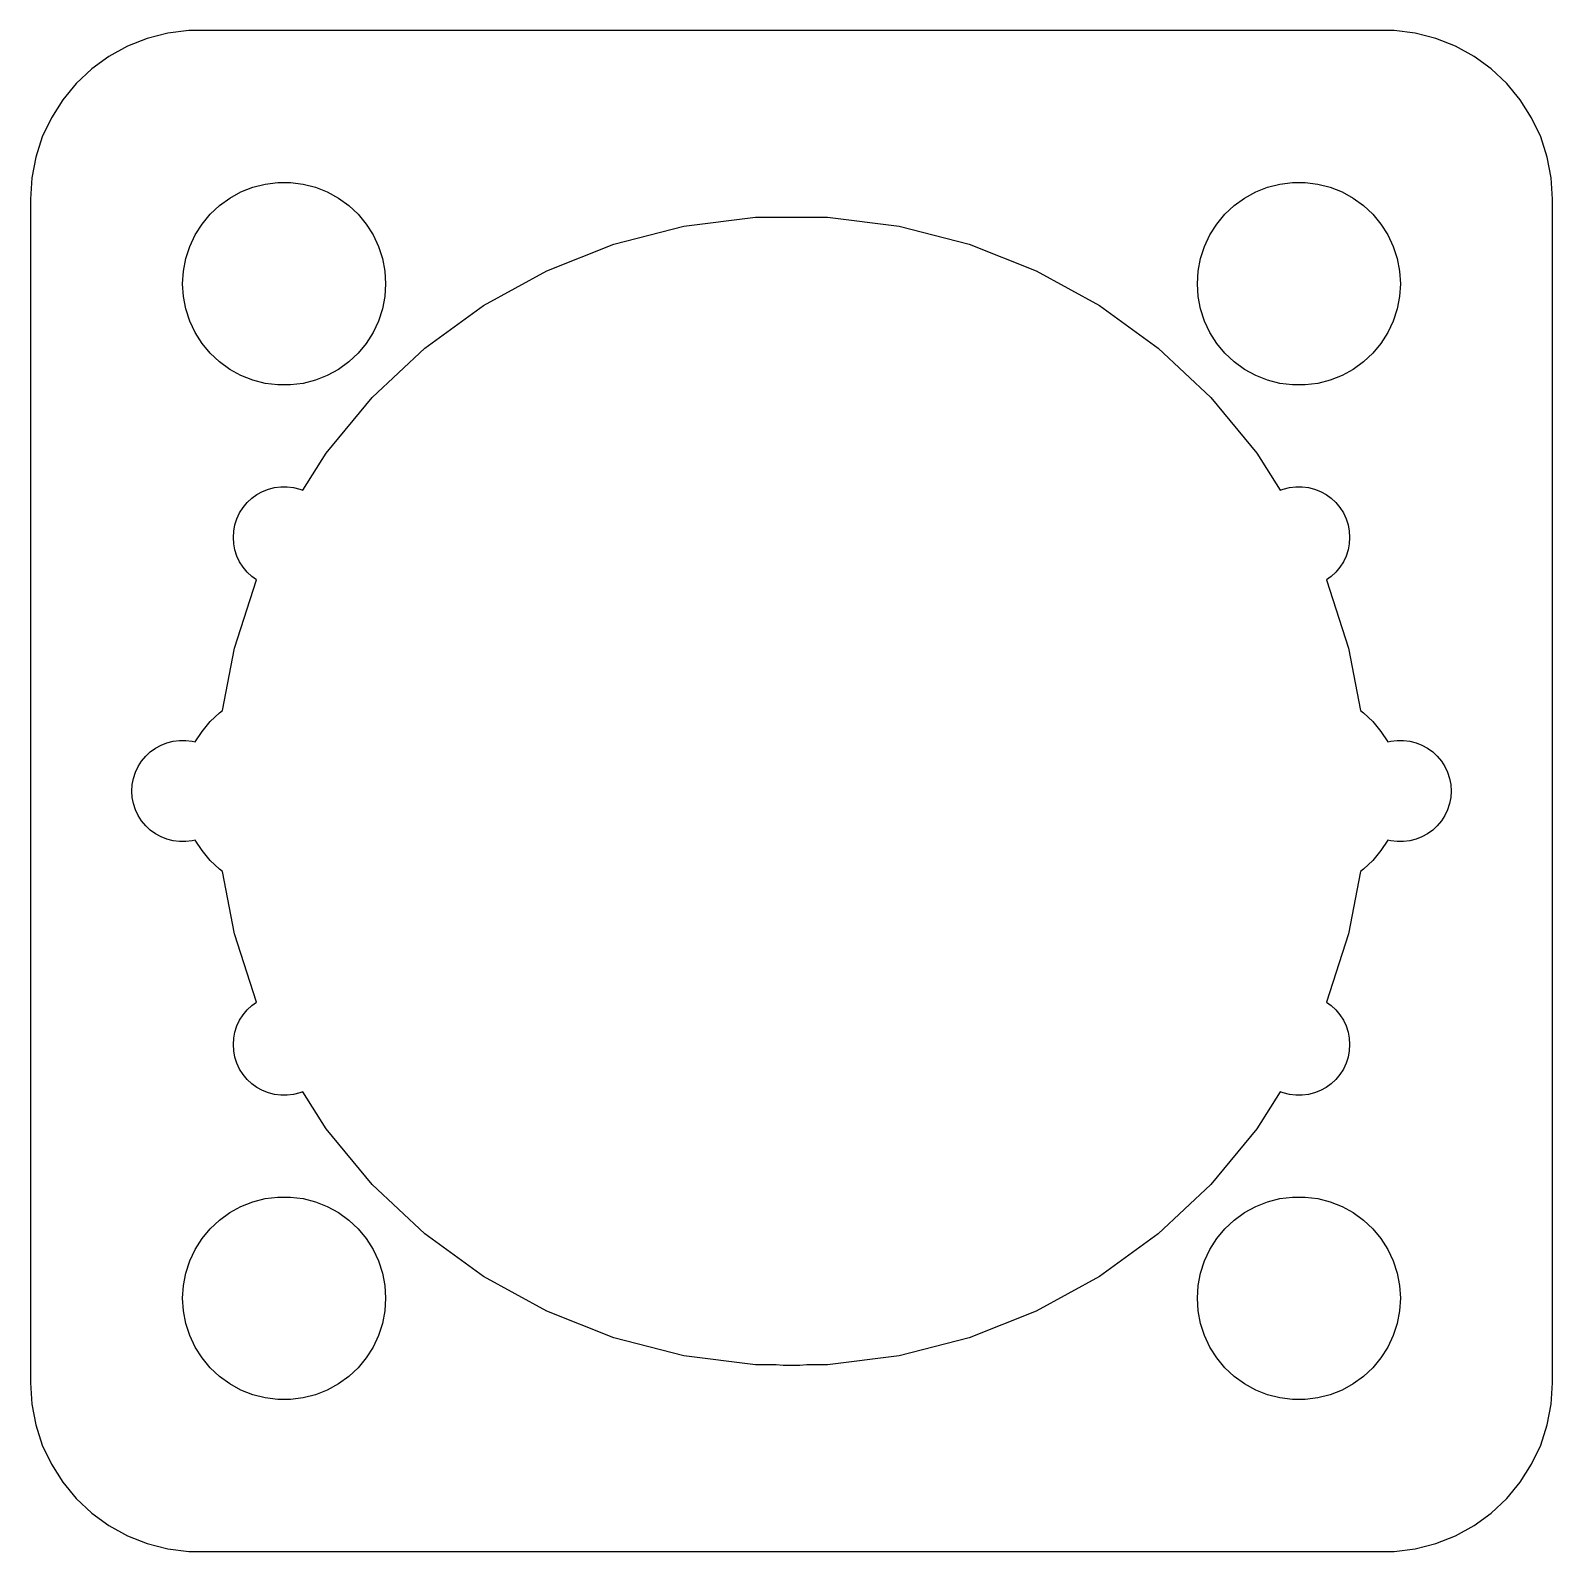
# Model space of a CAD drawing. Header units: metres. Extents: x -22 to 22, y 464 to 724.
# Drawn here: x -22.5 to 22.5, y 571.51 to 616.49 of the extents above; entities that cross this region are included whole.
import ezdxf

# ---------------------------------------------------------------- set-up
doc = ezdxf.new("R2010")
doc.units = ezdxf.units.M

msp = doc.modelspace()

# ---------------------------------------------------------------- linework, layer by layer
for p, q in [((-19.0451, 616.255), (-19.6289, 616.024)), ((-18.4369, 616.411), (-19.0451, 616.255)), ((-17.8139, 616.49), (-18.4369, 616.411)), ((17.8139, 616.49), (-17.8139, 616.49)), ((18.4369, 616.411), (17.8139, 616.49)), ((19.0451, 616.255), (18.4369, 616.411)), ((19.6289, 616.024), (19.0451, 616.255)), ((-20.1791, 615.722), (-20.6871, 615.353)), ((-19.6289, 616.024), (-20.1791, 615.722)), ((20.1791, 615.722), (19.6289, 616.024)), ((20.6871, 615.353), (20.1791, 615.722)), ((-20.6871, 615.353), (-21.1448, 614.923)), ((21.1448, 614.923), (20.6871, 615.353)), ((-21.1448, 614.923), (-21.5451, 614.439)), ((21.5451, 614.439), (21.1448, 614.923)), ((-21.5451, 614.439), (-21.8815, 613.909)), ((21.8815, 613.909), (21.5451, 614.439)), ((-21.8815, 613.909), (-22.1489, 613.341)), ((22.1489, 613.341), (21.8815, 613.909)), ((-22.1489, 613.341), (-22.3429, 612.743)), ((22.3429, 612.743), (22.1489, 613.341)), ((-22.3429, 612.743), (-22.4606, 612.127)), ((22.4606, 612.127), (22.3429, 612.743)), ((-22.4606, 612.127), (-22.5, 611.5)), ((22.5, 611.5), (22.4606, 612.127)), ((-16.6075, 611.533), (-16.2773, 611.714)), ((-16.2773, 611.714), (-15.927, 611.853)), ((-15.927, 611.853), (-15.5621, 611.947)), ((-15.5621, 611.947), (-15.1884, 611.994)), ((-15.1884, 611.994), (-14.8116, 611.994)), ((-14.8116, 611.994), (-14.4379, 611.947)), ((-14.4379, 611.947), (-14.0729, 611.853)), ((-14.0729, 611.853), (-13.7227, 611.714)), ((-13.7227, 611.714), (-13.3925, 611.533)), ((13.3925, 611.533), (13.7227, 611.714)), ((13.7227, 611.714), (14.0729, 611.853)), ((14.0729, 611.853), (14.4379, 611.947)), ((14.4379, 611.947), (14.8116, 611.994)), ((14.8116, 611.994), (15.1884, 611.994)), ((15.1884, 611.994), (15.5621, 611.947)), ((15.5621, 611.947), (15.927, 611.853)), ((15.927, 611.853), (16.2773, 611.714)), ((16.2773, 611.714), (16.6075, 611.533)), ((-22.5, 611.5), (-22.5, 576.5)), ((-17.1869, 611.054), (-16.9123, 611.312)), ((-16.9123, 611.312), (-16.6075, 611.533)), ((-13.3925, 611.533), (-13.0877, 611.312)), ((-13.0877, 611.312), (-12.8131, 611.054)), ((12.8131, 611.054), (13.0877, 611.312)), ((13.0877, 611.312), (13.3925, 611.533)), ((16.6075, 611.533), (16.9123, 611.312)), ((16.9123, 611.312), (17.1869, 611.054)), ((22.5, 576.5), (22.5, 611.5)), ((-17.6289, 610.445), (-17.427, 610.763)), ((-17.427, 610.763), (-17.1869, 611.054)), ((-12.8131, 611.054), (-12.5729, 610.763)), ((-12.5729, 610.763), (-12.3711, 610.445)), ((-5.25328, 610.168), (-3.18547, 610.699)), ((-3.18547, 610.699), (-1.06743, 610.966)), ((-1.06743, 610.966), (1.06743, 610.966)), ((1.06743, 610.966), (3.18547, 610.699)), ((3.18547, 610.699), (5.25328, 610.168)), ((12.3711, 610.445), (12.5729, 610.763)), ((12.5729, 610.763), (12.8131, 611.054)), ((17.1869, 611.054), (17.427, 610.763)), ((17.427, 610.763), (17.6289, 610.445)), ((-17.7893, 610.104), (-17.6289, 610.445)), ((-12.3711, 610.445), (-12.2107, 610.104)), ((12.2107, 610.104), (12.3711, 610.445)), ((17.6289, 610.445), (17.7893, 610.104)), ((-17.9057, 609.746), (-17.7893, 610.104)), ((-12.2107, 610.104), (-12.0942, 609.746)), ((-7.23824, 609.382), (-5.25328, 610.168)), ((5.25328, 610.168), (7.23824, 609.382)), ((12.0942, 609.746), (12.2107, 610.104)), ((17.7893, 610.104), (17.9057, 609.746)), ((-18, 609), (-17.9763, 609.376)), ((-17.9763, 609.376), (-17.9057, 609.746)), ((-12.0942, 609.746), (-12.0237, 609.376)), ((-12.0237, 609.376), (-12, 609)), ((-9.10905, 608.354), (-7.23824, 609.382)), ((7.23824, 609.382), (9.10905, 608.354)), ((12, 609), (12.0237, 609.376)), ((12.0237, 609.376), (12.0942, 609.746)), ((17.9057, 609.746), (17.9763, 609.376)), ((17.9763, 609.376), (18, 609)), ((-17.9763, 608.624), (-18, 609)), ((-12, 609), (-12.0237, 608.624)), ((12.0237, 608.624), (12, 609)), ((18, 609), (17.9763, 608.624)), ((-17.9057, 608.254), (-17.9763, 608.624)), ((-12.0237, 608.624), (-12.0942, 608.254)), ((12.0942, 608.254), (12.0237, 608.624)), ((17.9763, 608.624), (17.9057, 608.254)), ((-17.7893, 607.896), (-17.9057, 608.254)), ((-12.0942, 608.254), (-12.2107, 607.896)), ((-10.8362, 607.099), (-9.10905, 608.354)), ((9.10905, 608.354), (10.8362, 607.099)), ((12.2107, 607.896), (12.0942, 608.254)), ((17.9057, 608.254), (17.7893, 607.896)), ((-17.6289, 607.555), (-17.7893, 607.896)), ((-17.427, 607.237), (-17.6289, 607.555)), ((-12.3711, 607.555), (-12.5729, 607.237)), ((-12.2107, 607.896), (-12.3711, 607.555)), ((12.3711, 607.555), (12.2107, 607.896)), ((12.5729, 607.237), (12.3711, 607.555)), ((17.6289, 607.555), (17.427, 607.237)), ((17.7893, 607.896), (17.6289, 607.555)), ((-17.1869, 606.946), (-17.427, 607.237)), ((-12.5729, 607.237), (-12.8131, 606.946)), ((-12.3925, 605.637), (-10.8362, 607.099)), ((10.8362, 607.099), (12.3925, 605.637)), ((12.8131, 606.946), (12.5729, 607.237)), ((17.427, 607.237), (17.1869, 606.946)), ((-16.9123, 606.688), (-17.1869, 606.946)), ((-16.6075, 606.467), (-16.9123, 606.688)), ((-13.0877, 606.688), (-13.3925, 606.467)), ((-12.8131, 606.946), (-13.0877, 606.688)), ((13.0877, 606.688), (12.8131, 606.946)), ((13.3925, 606.467), (13.0877, 606.688)), ((16.9123, 606.688), (16.6075, 606.467)), ((17.1869, 606.946), (16.9123, 606.688)), ((-16.2773, 606.286), (-16.6075, 606.467)), ((-15.927, 606.147), (-16.2773, 606.286)), ((-13.7227, 606.286), (-14.0729, 606.147)), ((-13.3925, 606.467), (-13.7227, 606.286)), ((13.7227, 606.286), (13.3925, 606.467)), ((14.0729, 606.147), (13.7227, 606.286)), ((16.2773, 606.286), (15.927, 606.147)), ((16.6075, 606.467), (16.2773, 606.286)), ((-15.5621, 606.053), (-15.927, 606.147)), ((-15.1884, 606.006), (-15.5621, 606.053)), ((-14.8116, 606.006), (-15.1884, 606.006)), ((-14.4379, 606.053), (-14.8116, 606.006)), ((-14.0729, 606.147), (-14.4379, 606.053)), ((14.4379, 606.053), (14.0729, 606.147)), ((14.8116, 606.006), (14.4379, 606.053)), ((15.1884, 606.006), (14.8116, 606.006)), ((15.5621, 606.053), (15.1884, 606.006)), ((15.927, 606.147), (15.5621, 606.053)), ((-13.7533, 603.992), (-12.3925, 605.637)), ((12.3925, 605.637), (13.7533, 603.992)), ((-14.4511, 602.893), (-13.7533, 603.992)), ((13.7533, 603.992), (14.4511, 602.893)), ((-16.0934, 602.527), (-15.9561, 602.656)), ((-15.9561, 602.656), (-15.8037, 602.766)), ((-15.8037, 602.766), (-15.6387, 602.857)), ((-15.6387, 602.857), (-15.4635, 602.927)), ((-15.4635, 602.927), (-15.2811, 602.973)), ((-15.2811, 602.973), (-15.0942, 602.997)), ((-15.0942, 602.997), (-14.9058, 602.997)), ((-14.9058, 602.997), (-14.7189, 602.973)), ((-14.7189, 602.973), (-14.5365, 602.927)), ((-14.5365, 602.927), (-14.4511, 602.893)), ((14.4511, 602.893), (14.5365, 602.927)), ((14.5365, 602.927), (14.7189, 602.973)), ((14.7189, 602.973), (14.9058, 602.997)), ((14.9058, 602.997), (15.0942, 602.997)), ((15.0942, 602.997), (15.2811, 602.973)), ((15.2811, 602.973), (15.4635, 602.927)), ((15.4635, 602.927), (15.6387, 602.857)), ((15.6387, 602.857), (15.8037, 602.766)), ((15.8037, 602.766), (15.9561, 602.656)), ((15.9561, 602.656), (16.0934, 602.527)), ((-16.3947, 602.052), (-16.3145, 602.223)), ((-16.3145, 602.223), (-16.2135, 602.382)), ((-16.2135, 602.382), (-16.0934, 602.527)), ((16.0934, 602.527), (16.2135, 602.382)), ((16.2135, 602.382), (16.3145, 602.223)), ((16.3145, 602.223), (16.3947, 602.052)), ((-16.5, 601.5), (-16.4882, 601.688)), ((-16.4882, 601.688), (-16.4529, 601.873)), ((-16.4529, 601.873), (-16.3947, 602.052)), ((16.3947, 602.052), (16.4529, 601.873)), ((16.4529, 601.873), (16.4882, 601.688)), ((16.4882, 601.688), (16.5, 601.5)), ((-16.4882, 601.312), (-16.5, 601.5)), ((-16.4529, 601.127), (-16.4882, 601.312)), ((16.4882, 601.312), (16.4529, 601.127)), ((16.5, 601.5), (16.4882, 601.312)), ((-16.3947, 600.948), (-16.4529, 601.127)), ((-16.3145, 600.777), (-16.3947, 600.948)), ((-16.2135, 600.618), (-16.3145, 600.777)), ((16.3145, 600.777), (16.2135, 600.618)), ((16.3947, 600.948), (16.3145, 600.777)), ((16.4529, 601.127), (16.3947, 600.948)), ((-16.0934, 600.473), (-16.2135, 600.618)), ((-15.9561, 600.344), (-16.0934, 600.473)), ((-15.8122, 600.24), (-15.9561, 600.344)), ((15.9561, 600.344), (15.8122, 600.24)), ((16.0934, 600.473), (15.9561, 600.344)), ((16.2135, 600.618), (16.0934, 600.473)), ((-16.4659, 598.228), (-15.8122, 600.24)), ((15.8122, 600.24), (16.4659, 598.228)), ((-16.8184, 596.38), (-16.4659, 598.228)), ((16.4659, 598.228), (16.8184, 596.38)), ((-17.1869, 596.054), (-16.9123, 596.312)), ((-16.9123, 596.312), (-16.8184, 596.38)), ((16.8184, 596.38), (16.9123, 596.312)), ((16.9123, 596.312), (17.1869, 596.054)), ((-17.427, 595.763), (-17.1869, 596.054)), ((17.1869, 596.054), (17.427, 595.763)), ((-18.8037, 595.266), (-18.6387, 595.357)), ((-18.6387, 595.357), (-18.4635, 595.427)), ((-18.4635, 595.427), (-18.2811, 595.473)), ((-18.2811, 595.473), (-18.0942, 595.497)), ((-18.0942, 595.497), (-17.9058, 595.497)), ((-17.9058, 595.497), (-17.7189, 595.473)), ((-17.7189, 595.473), (-17.6261, 595.45)), ((-17.6261, 595.45), (-17.427, 595.763)), ((17.427, 595.763), (17.6261, 595.45)), ((17.6261, 595.45), (17.7189, 595.473)), ((17.7189, 595.473), (17.9058, 595.497)), ((17.9058, 595.497), (18.0942, 595.497)), ((18.0942, 595.497), (18.2811, 595.473)), ((18.2811, 595.473), (18.4635, 595.427)), ((18.4635, 595.427), (18.6387, 595.357)), ((18.6387, 595.357), (18.8037, 595.266)), ((-19.2135, 594.882), (-19.0934, 595.027)), ((-19.0934, 595.027), (-18.9561, 595.156)), ((-18.9561, 595.156), (-18.8037, 595.266)), ((18.8037, 595.266), (18.9561, 595.156)), ((18.9561, 595.156), (19.0934, 595.027)), ((19.0934, 595.027), (19.2135, 594.882)), ((-19.4529, 594.373), (-19.3947, 594.552)), ((-19.3947, 594.552), (-19.3145, 594.723)), ((-19.3145, 594.723), (-19.2135, 594.882)), ((19.2135, 594.882), (19.3145, 594.723)), ((19.3145, 594.723), (19.3947, 594.552)), ((19.3947, 594.552), (19.4529, 594.373)), ((-19.5, 594), (-19.4882, 594.188)), ((-19.4882, 593.812), (-19.5, 594)), ((-19.4882, 594.188), (-19.4529, 594.373)), ((19.4529, 594.373), (19.4882, 594.188)), ((19.4882, 594.188), (19.5, 594)), ((19.5, 594), (19.4882, 593.812)), ((-19.4529, 593.627), (-19.4882, 593.812)), ((-19.3947, 593.448), (-19.4529, 593.627)), ((19.4529, 593.627), (19.3947, 593.448)), ((19.4882, 593.812), (19.4529, 593.627)), ((-19.3145, 593.277), (-19.3947, 593.448)), ((-19.2135, 593.118), (-19.3145, 593.277)), ((-19.0934, 592.973), (-19.2135, 593.118)), ((19.2135, 593.118), (19.0934, 592.973)), ((19.3145, 593.277), (19.2135, 593.118)), ((19.3947, 593.448), (19.3145, 593.277)), ((-18.9561, 592.844), (-19.0934, 592.973)), ((-18.8037, 592.734), (-18.9561, 592.844)), ((-18.6387, 592.643), (-18.8037, 592.734)), ((18.8037, 592.734), (18.6387, 592.643)), ((18.9561, 592.844), (18.8037, 592.734)), ((19.0934, 592.973), (18.9561, 592.844)), ((-18.4635, 592.573), (-18.6387, 592.643)), ((-18.2811, 592.527), (-18.4635, 592.573)), ((-18.0942, 592.503), (-18.2811, 592.527)), ((-17.9058, 592.503), (-18.0942, 592.503)), ((-17.7189, 592.527), (-17.9058, 592.503)), ((-17.6261, 592.55), (-17.7189, 592.527)), ((-17.427, 592.237), (-17.6261, 592.55)), ((-17.1869, 591.946), (-17.427, 592.237)), ((17.427, 592.237), (17.1869, 591.946)), ((17.6261, 592.55), (17.427, 592.237)), ((17.7189, 592.527), (17.6261, 592.55)), ((17.9058, 592.503), (17.7189, 592.527)), ((18.0942, 592.503), (17.9058, 592.503)), ((18.2811, 592.527), (18.0942, 592.503)), ((18.4635, 592.573), (18.2811, 592.527)), ((18.6387, 592.643), (18.4635, 592.573)), ((-16.9123, 591.688), (-17.1869, 591.946)), ((17.1869, 591.946), (16.9123, 591.688)), ((-16.8184, 591.62), (-16.9123, 591.688)), ((-16.4659, 589.772), (-16.8184, 591.62)), ((16.8184, 591.62), (16.4659, 589.772)), ((16.9123, 591.688), (16.8184, 591.62)), ((-15.8122, 587.76), (-16.4659, 589.772)), ((16.4659, 589.772), (15.8122, 587.76)), ((-15.9561, 587.656), (-15.8122, 587.76)), ((15.8122, 587.76), (15.9561, 587.656)), ((-16.3145, 587.223), (-16.2135, 587.382)), ((-16.2135, 587.382), (-16.0934, 587.527)), ((-16.0934, 587.527), (-15.9561, 587.656)), ((15.9561, 587.656), (16.0934, 587.527)), ((16.0934, 587.527), (16.2135, 587.382)), ((16.2135, 587.382), (16.3145, 587.223)), ((-16.4882, 586.688), (-16.4529, 586.873)), ((-16.4529, 586.873), (-16.3947, 587.052)), ((-16.3947, 587.052), (-16.3145, 587.223)), ((16.3145, 587.223), (16.3947, 587.052)), ((16.3947, 587.052), (16.4529, 586.873)), ((16.4529, 586.873), (16.4882, 586.688)), ((-16.5, 586.5), (-16.4882, 586.688)), ((-16.4882, 586.312), (-16.5, 586.5)), ((16.4882, 586.688), (16.5, 586.5)), ((16.5, 586.5), (16.4882, 586.312)), ((-16.4529, 586.127), (-16.4882, 586.312)), ((-16.3947, 585.948), (-16.4529, 586.127)), ((-16.3145, 585.777), (-16.3947, 585.948)), ((16.3947, 585.948), (16.3145, 585.777)), ((16.4529, 586.127), (16.3947, 585.948)), ((16.4882, 586.312), (16.4529, 586.127)), ((-16.2135, 585.618), (-16.3145, 585.777)), ((-16.0934, 585.473), (-16.2135, 585.618)), ((-15.9561, 585.344), (-16.0934, 585.473)), ((16.0934, 585.473), (15.9561, 585.344)), ((16.2135, 585.618), (16.0934, 585.473)), ((16.3145, 585.777), (16.2135, 585.618)), ((-15.8037, 585.234), (-15.9561, 585.344)), ((-15.6387, 585.143), (-15.8037, 585.234)), ((-15.4635, 585.073), (-15.6387, 585.143)), ((-15.2811, 585.027), (-15.4635, 585.073)), ((-15.0942, 585.003), (-15.2811, 585.027)), ((-14.9058, 585.003), (-15.0942, 585.003)), ((-14.7189, 585.027), (-14.9058, 585.003)), ((-14.5365, 585.073), (-14.7189, 585.027)), ((-14.4511, 585.107), (-14.5365, 585.073)), ((-13.7533, 584.008), (-14.4511, 585.107)), ((14.4511, 585.107), (13.7533, 584.008)), ((14.5365, 585.073), (14.4511, 585.107)), ((14.7189, 585.027), (14.5365, 585.073)), ((14.9058, 585.003), (14.7189, 585.027)), ((15.0942, 585.003), (14.9058, 585.003)), ((15.2811, 585.027), (15.0942, 585.003)), ((15.4635, 585.073), (15.2811, 585.027)), ((15.6387, 585.143), (15.4635, 585.073)), ((15.8037, 585.234), (15.6387, 585.143)), ((15.9561, 585.344), (15.8037, 585.234)), ((-12.3925, 582.363), (-13.7533, 584.008)), ((13.7533, 584.008), (12.3925, 582.363)), ((-10.8362, 580.901), (-12.3925, 582.363)), ((12.3925, 582.363), (10.8362, 580.901)), ((-16.2773, 581.714), (-15.927, 581.853)), ((-15.927, 581.853), (-15.5621, 581.947)), ((-15.5621, 581.947), (-15.1884, 581.994)), ((-15.1884, 581.994), (-14.8116, 581.994)), ((-14.8116, 581.994), (-14.4379, 581.947)), ((-14.4379, 581.947), (-14.0729, 581.853)), ((-14.0729, 581.853), (-13.7227, 581.714)), ((13.7227, 581.714), (14.0729, 581.853)), ((14.0729, 581.853), (14.4379, 581.947)), ((14.4379, 581.947), (14.8116, 581.994)), ((14.8116, 581.994), (15.1884, 581.994)), ((15.1884, 581.994), (15.5621, 581.947)), ((15.5621, 581.947), (15.927, 581.853)), ((15.927, 581.853), (16.2773, 581.714)), ((-16.9123, 581.312), (-16.6075, 581.533)), ((-16.6075, 581.533), (-16.2773, 581.714)), ((-13.7227, 581.714), (-13.3925, 581.533)), ((-13.3925, 581.533), (-13.0877, 581.312)), ((13.0877, 581.312), (13.3925, 581.533)), ((13.3925, 581.533), (13.7227, 581.714)), ((16.2773, 581.714), (16.6075, 581.533)), ((16.6075, 581.533), (16.9123, 581.312)), ((-17.427, 580.763), (-17.1869, 581.054)), ((-17.1869, 581.054), (-16.9123, 581.312)), ((-13.0877, 581.312), (-12.8131, 581.054)), ((-12.8131, 581.054), (-12.5729, 580.763)), ((12.5729, 580.763), (12.8131, 581.054)), ((12.8131, 581.054), (13.0877, 581.312)), ((16.9123, 581.312), (17.1869, 581.054)), ((17.1869, 581.054), (17.427, 580.763)), ((-17.6289, 580.445), (-17.427, 580.763)), ((-12.5729, 580.763), (-12.3711, 580.445)), ((-9.10905, 579.646), (-10.8362, 580.901)), ((10.8362, 580.901), (9.10905, 579.646)), ((12.3711, 580.445), (12.5729, 580.763)), ((17.427, 580.763), (17.6289, 580.445)), ((-17.9057, 579.746), (-17.7893, 580.104)), ((-17.7893, 580.104), (-17.6289, 580.445)), ((-12.3711, 580.445), (-12.2107, 580.104)), ((-12.2107, 580.104), (-12.0942, 579.746)), ((12.0942, 579.746), (12.2107, 580.104)), ((12.2107, 580.104), (12.3711, 580.445)), ((17.6289, 580.445), (17.7893, 580.104)), ((17.7893, 580.104), (17.9057, 579.746)), ((-17.9763, 579.376), (-17.9057, 579.746)), ((-12.0942, 579.746), (-12.0237, 579.376)), ((-7.23824, 578.618), (-9.10905, 579.646)), ((9.10905, 579.646), (7.23824, 578.618)), ((12.0237, 579.376), (12.0942, 579.746)), ((17.9057, 579.746), (17.9763, 579.376)), ((-18, 579), (-17.9763, 579.376)), ((-12.0237, 579.376), (-12, 579)), ((12, 579), (12.0237, 579.376)), ((17.9763, 579.376), (18, 579)), ((-17.9763, 578.624), (-18, 579)), ((-12, 579), (-12.0237, 578.624)), ((12.0237, 578.624), (12, 579)), ((18, 579), (17.9763, 578.624)), ((-17.9057, 578.254), (-17.9763, 578.624)), ((-17.7893, 577.896), (-17.9057, 578.254)), ((-12.0942, 578.254), (-12.2107, 577.896)), ((-12.0237, 578.624), (-12.0942, 578.254)), ((-5.25328, 577.832), (-7.23824, 578.618)), ((7.23824, 578.618), (5.25328, 577.832)), ((12.0942, 578.254), (12.0237, 578.624)), ((12.2107, 577.896), (12.0942, 578.254)), ((17.9057, 578.254), (17.7893, 577.896)), ((17.9763, 578.624), (17.9057, 578.254)), ((-17.6289, 577.555), (-17.7893, 577.896)), ((-12.2107, 577.896), (-12.3711, 577.555)), ((-3.18547, 577.301), (-5.25328, 577.832)), ((5.25328, 577.832), (3.18547, 577.301)), ((12.3711, 577.555), (12.2107, 577.896)), ((17.7893, 577.896), (17.6289, 577.555)), ((-17.427, 577.237), (-17.6289, 577.555)), ((-12.3711, 577.555), (-12.5729, 577.237)), ((12.5729, 577.237), (12.3711, 577.555)), ((17.6289, 577.555), (17.427, 577.237)), ((-17.1869, 576.946), (-17.427, 577.237)), ((-16.9123, 576.688), (-17.1869, 576.946)), ((-12.8131, 576.946), (-13.0877, 576.688)), ((-12.5729, 577.237), (-12.8131, 576.946)), ((-1.06743, 577.034), (-3.18547, 577.301)), ((-0.45422, 577.034), (-1.06743, 577.034)), ((-0.25116, 577.008), (-0.45422, 577.034)), ((0.25116, 577.008), (-0.25116, 577.008)), ((0.45422, 577.034), (0.25116, 577.008)), ((1.06743, 577.034), (0.45422, 577.034)), ((3.18547, 577.301), (1.06743, 577.034)), ((12.8131, 576.946), (12.5729, 577.237)), ((13.0877, 576.688), (12.8131, 576.946)), ((17.1869, 576.946), (16.9123, 576.688)), ((17.427, 577.237), (17.1869, 576.946)), ((-22.5, 576.5), (-22.4606, 575.873)), ((-16.6075, 576.467), (-16.9123, 576.688)), ((-16.2773, 576.286), (-16.6075, 576.467)), ((-13.3925, 576.467), (-13.7227, 576.286)), ((-13.0877, 576.688), (-13.3925, 576.467)), ((13.3925, 576.467), (13.0877, 576.688)), ((13.7227, 576.286), (13.3925, 576.467)), ((16.6075, 576.467), (16.2773, 576.286)), ((16.9123, 576.688), (16.6075, 576.467)), ((22.4606, 575.873), (22.5, 576.5)), ((-15.927, 576.147), (-16.2773, 576.286)), ((-15.5621, 576.053), (-15.927, 576.147)), ((-15.1884, 576.006), (-15.5621, 576.053)), ((-14.8116, 576.006), (-15.1884, 576.006)), ((-14.4379, 576.053), (-14.8116, 576.006)), ((-14.0729, 576.147), (-14.4379, 576.053)), ((-13.7227, 576.286), (-14.0729, 576.147)), ((14.0729, 576.147), (13.7227, 576.286)), ((14.4379, 576.053), (14.0729, 576.147)), ((14.8116, 576.006), (14.4379, 576.053)), ((15.1884, 576.006), (14.8116, 576.006)), ((15.5621, 576.053), (15.1884, 576.006)), ((15.927, 576.147), (15.5621, 576.053)), ((16.2773, 576.286), (15.927, 576.147)), ((-22.4606, 575.873), (-22.3429, 575.257)), ((22.3429, 575.257), (22.4606, 575.873)), ((-22.3429, 575.257), (-22.1489, 574.659)), ((22.1489, 574.659), (22.3429, 575.257)), ((-22.1489, 574.659), (-21.8815, 574.091)), ((21.8815, 574.091), (22.1489, 574.659)), ((-21.8815, 574.091), (-21.5451, 573.561)), ((21.5451, 573.561), (21.8815, 574.091)), ((-21.5451, 573.561), (-21.1448, 573.077)), ((21.1448, 573.077), (21.5451, 573.561)), ((-21.1448, 573.077), (-20.6871, 572.647)), ((20.6871, 572.647), (21.1448, 573.077)), ((-20.6871, 572.647), (-20.1791, 572.278)), ((20.1791, 572.278), (20.6871, 572.647)), ((-20.1791, 572.278), (-19.6289, 571.976)), ((-19.6289, 571.976), (-19.0451, 571.745)), ((19.0451, 571.745), (19.6289, 571.976)), ((19.6289, 571.976), (20.1791, 572.278)), ((-19.0451, 571.745), (-18.4369, 571.589)), ((-18.4369, 571.589), (-17.8139, 571.51)), ((-17.8139, 571.51), (17.8139, 571.51)), ((17.8139, 571.51), (18.4369, 571.589)), ((18.4369, 571.589), (19.0451, 571.745))]:
    msp.add_line(p, q)

doc.saveas('drawing.dxf')
